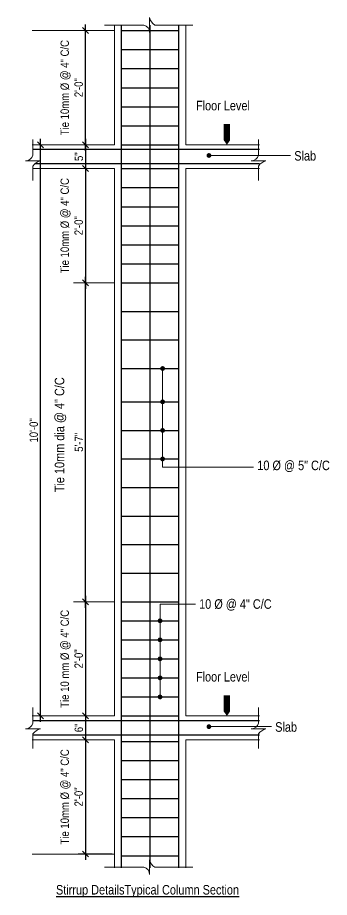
# Model space of a CAD drawing. Header units: inches. Extents: x -4010 to 92088, y -38563 to -1318.
# Drawn here: x 49016.5 to 49082, y -22469.9 to -22285.1 of the extents above; entities that cross this region are included whole.
import ezdxf

# ---------------------------------------------------------------- set-up
doc = ezdxf.new("R2010")
doc.units = ezdxf.units.IN
doc.header["$MEASUREMENT"] = 0
doc.header["$PDMODE"] = 99
for name, color, linetype in [('1-COMON', 23, 'Continuous'), ('COL SCHEDULE', 4, 'Continuous'), ('Rod', 1, 'Continuous')]:
    doc.layers.add(name, color=color, linetype=linetype)
doc.layers.add('Column', color=2, linetype='Continuous', lineweight=50)
doc.layers.add('DIM', color=7, linetype='Continuous', lineweight=15)
doc.styles.add('DIM', font='ARIALN.TTF')
doc.styles.get("Standard").update_dxf_attribs({"font": 'ARIALN.TTF'})
doc.dimstyles.new('_20', dxfattribs={"dimscale": 0.25, "dimtxt": 7, "dimasz": 5, "dimexe": 6, "dimexo": 2, "dimgap": 2, "dimtad": 1, "dimdec": 1, "dimzin": 3, "dimdsep": 46, "dimlunit": 4, "dimtxsty": 'Standard', "dimblk": 'OBLIQUE', "dimcen": 0, "dimdle": 5, "dimclrt": 7, "dimazin": 0, "dimtfac": 0.0375, "dimtdec": 1, "dimtofl": 0, "dimtmove": 0, "dimatfit": 3, "dimldrblk": 'OPEN30', "dimfxl": 6, "dimtvp": 0.8, "dimtolj": 1, "dimtzin": 0, "dimlwe": -1, "dimarcsym": 0})

# ---------------------------------------------------------------- blocks, each defined once
blk = doc.blocks.new('_Oblique')
at = {"color": 0, "linetype": 'ByBlock', "lineweight": -2}
blk.add_line((-0.5, -0.5), (0.5, 0.5), dxfattribs=at)
blk = doc.blocks.new('*D796')
at = {"layer": 'Defpoints', "color": 0}
for p in [(49030.74, -22340.78), (49036.83, -22340.78), (49036.83, -22407.78)]:
    blk.add_point(p, dxfattribs=at)
at = {"layer": 'DIM', "color": 0, "lineweight": -2}
blk.add_line((49030.74, -22409.03), (49030.74, -22339.53), dxfattribs=at)
at = {"layer": 'DIM', "color": 0}
for p, q in [((49036.33, -22340.78), (49029.24, -22340.78)), ((49036.33, -22407.78), (49029.24, -22407.78))]:
    blk.add_line(p, q, dxfattribs=at)
at = {"layer": 'DIM', "color": 0, "lineweight": -2, "xscale": 1.25, "yscale": 1.25, "zscale": 1.25}
for p, rotation in [((49030.74, -22340.78), 90), ((49030.74, -22407.78), 270)]:
    blk.add_blockref('_Oblique', p, dxfattribs=dict(at, rotation=rotation))
at = {"layer": 'DIM', "color": 7, "insert": (49029.36, -22374.28), "char_height": 1.75, "attachment_point": 5, "rotation": 90}
blk.add_mtext('\\A1;5\'-7"', dxfattribs=at)
blk = doc.blocks.new('_Open30')
at = {"color": 0, "linetype": 'ByBlock', "lineweight": -2}
for p, q in [((-1, 0.27), (0, 0)), ((0, 0), (-1, -0.27)), ((0, 0), (-1, 0))]:
    blk.add_line(p, q, dxfattribs=at)
blk = doc.blocks.new('*D797')
at = {"layer": 'Defpoints', "color": 0}
for p in [(49036.83, -22316.78), (49030.74, -22340.78), (49036.83, -22340.78)]:
    blk.add_point(p, dxfattribs=at)
at = {"layer": 'DIM', "color": 0, "lineweight": -2}
blk.add_line((49030.74, -22315.53), (49030.74, -22342.03), dxfattribs=at)
at = {"layer": 'DIM', "color": 0}
for p, q in [((49036.33, -22316.78), (49029.24, -22316.78)), ((49036.33, -22340.78), (49029.24, -22340.78))]:
    blk.add_line(p, q, dxfattribs=at)
at = {"layer": 'DIM', "color": 0, "lineweight": -2, "xscale": 1.25, "yscale": 1.25, "zscale": 1.25}
for p, rotation in [((49030.74, -22316.78), 90), ((49030.74, -22340.78), 270)]:
    blk.add_blockref('_Oblique', p, dxfattribs=dict(at, rotation=rotation))
at = {"layer": 'DIM', "color": 7, "insert": (49027.86, -22328.78), "char_height": 1.75, "attachment_point": 5, "rotation": 90}
blk.add_mtext('\\A1;Tie 10mm %%C @ 4" C/C\\P2\'-0"', dxfattribs=at)
blk = doc.blocks.new('*D798')
at = {"layer": 'Defpoints', "color": 0}
for p in [(49030.74, -22287.78), (49036.83, -22287.78), (49036.83, -22311.78)]:
    blk.add_point(p, dxfattribs=at)
at = {"layer": 'DIM', "color": 0}
for p, q in [((49036.33, -22287.78), (49029.24, -22287.78)), ((49036.33, -22311.78), (49029.24, -22311.78))]:
    blk.add_line(p, q, dxfattribs=at)
at = {"layer": 'DIM', "color": 0, "lineweight": -2}
blk.add_line((49030.74, -22313.03), (49030.74, -22286.53), dxfattribs=at)
at = {"layer": 'DIM', "color": 0, "lineweight": -2, "xscale": 1.25, "yscale": 1.25, "zscale": 1.25}
for p, rotation in [((49030.74, -22287.78), 90), ((49030.74, -22311.78), 270)]:
    blk.add_blockref('_Oblique', p, dxfattribs=dict(at, rotation=rotation))
at = {"layer": 'DIM', "color": 7, "insert": (49027.86, -22299.78), "char_height": 1.75, "attachment_point": 5, "rotation": 90}
blk.add_mtext('\\A1;Tie 10mm %%C @ 4" C/C\\P2\'-0"', dxfattribs=at)
blk = doc.blocks.new('*D799')
at = {"layer": 'Defpoints', "color": 0}
for p in [(49036.83, -22407.78), (49030.74, -22431.78), (49036.83, -22431.78)]:
    blk.add_point(p, dxfattribs=at)
at = {"layer": 'DIM', "color": 0}
for p, q in [((49036.33, -22407.78), (49029.24, -22407.78)), ((49036.33, -22431.78), (49029.24, -22431.78))]:
    blk.add_line(p, q, dxfattribs=at)
at = {"layer": 'DIM', "color": 0, "lineweight": -2}
blk.add_line((49030.74, -22406.53), (49030.74, -22433.03), dxfattribs=at)
at = {"layer": 'DIM', "color": 0, "lineweight": -2, "xscale": 1.25, "yscale": 1.25, "zscale": 1.25}
for p, rotation in [((49030.74, -22407.78), 90), ((49030.74, -22431.78), 270)]:
    blk.add_blockref('_Oblique', p, dxfattribs=dict(at, rotation=rotation))
at = {"layer": 'DIM', "color": 7, "insert": (49027.86, -22419.78), "char_height": 1.75, "attachment_point": 5, "rotation": 90}
blk.add_mtext('\\A1;Tie 10 mm %%C @ 4" C/C\\P2\'-0"', dxfattribs=at)
blk = doc.blocks.new('*D800')
at = {"layer": 'Defpoints', "color": 0}
for p in [(49036.83, -22436.78), (49030.74, -22460.78), (49036.83, -22460.78)]:
    blk.add_point(p, dxfattribs=at)
at = {"layer": 'DIM', "color": 0, "lineweight": -2}
blk.add_line((49030.74, -22435.53), (49030.74, -22462.03), dxfattribs=at)
at = {"layer": 'DIM', "color": 0}
for p, q in [((49036.33, -22436.78), (49029.24, -22436.78)), ((49036.33, -22460.78), (49029.24, -22460.78))]:
    blk.add_line(p, q, dxfattribs=at)
at = {"layer": 'DIM', "color": 0, "lineweight": -2, "xscale": 1.25, "yscale": 1.25, "zscale": 1.25}
for p, rotation in [((49030.74, -22436.78), 90), ((49030.74, -22460.78), 270)]:
    blk.add_blockref('_Oblique', p, dxfattribs=dict(at, rotation=rotation))
at = {"layer": 'DIM', "color": 7, "insert": (49027.86, -22448.78), "char_height": 1.75, "attachment_point": 5, "rotation": 90}
blk.add_mtext('\\A1;Tie 10mm %%C @ 4" C/C\\P2\'-0"', dxfattribs=at)
blk = doc.blocks.new('*D820')
at = {"layer": 'Defpoints', "color": 0}
for p in [(49036.33, -22431.78), (49030.74, -22436.78), (49036.83, -22436.78)]:
    blk.add_point(p, dxfattribs=at)
at = {"layer": 'DIM', "color": 0}
for p, q in [((49035.83, -22431.78), (49029.24, -22431.78)), ((49036.33, -22436.78), (49029.24, -22436.78))]:
    blk.add_line(p, q, dxfattribs=at)
at = {"layer": 'DIM', "color": 0, "lineweight": -2}
blk.add_line((49030.74, -22430.53), (49030.74, -22438.03), dxfattribs=at)
at = {"layer": 'DIM', "color": 0, "lineweight": -2, "xscale": 1.25, "yscale": 1.25, "zscale": 1.25}
for p, rotation in [((49030.74, -22431.78), 90), ((49030.74, -22436.78), 270)]:
    blk.add_blockref('_Oblique', p, dxfattribs=dict(at, rotation=rotation))
at = {"layer": 'DIM', "color": 7, "insert": (49029.35, -22434.28), "char_height": 1.75, "attachment_point": 5, "rotation": 90}
blk.add_mtext('\\A1;6"', dxfattribs=at)
blk = doc.blocks.new('*D801')
at = {"layer": 'Defpoints', "color": 0}
for p in [(49036.33, -22311.78), (49030.74, -22316.78), (49036.83, -22316.78)]:
    blk.add_point(p, dxfattribs=at)
at = {"layer": 'DIM', "color": 0}
for p, q in [((49035.83, -22311.78), (49029.24, -22311.78)), ((49036.33, -22316.78), (49029.24, -22316.78))]:
    blk.add_line(p, q, dxfattribs=at)
at = {"layer": 'DIM', "color": 0, "lineweight": -2}
blk.add_line((49030.74, -22310.53), (49030.74, -22318.03), dxfattribs=at)
at = {"layer": 'DIM', "color": 0, "lineweight": -2, "xscale": 1.25, "yscale": 1.25, "zscale": 1.25}
for p, rotation in [((49030.74, -22311.78), 90), ((49030.74, -22316.78), 270)]:
    blk.add_blockref('_Oblique', p, dxfattribs=dict(at, rotation=rotation))
at = {"layer": 'DIM', "color": 7, "insert": (49029.36, -22314.28), "char_height": 1.75, "attachment_point": 5, "rotation": 90}
blk.add_mtext('\\A1;5"', dxfattribs=at)
blk = doc.blocks.new('*D821')
at = {"layer": 'Defpoints', "color": 0}
for p in [(49021.27, -22311.78), (49036.83, -22311.78), (49036.83, -22431.78)]:
    blk.add_point(p, dxfattribs=at)
at = {"layer": 'DIM', "color": 0}
for p, q in [((49036.33, -22311.78), (49019.77, -22311.78)), ((49036.33, -22431.78), (49019.77, -22431.78))]:
    blk.add_line(p, q, dxfattribs=at)
at = {"layer": 'DIM', "color": 0, "lineweight": -2}
blk.add_line((49021.27, -22433.03), (49021.27, -22310.53), dxfattribs=at)
at = {"layer": 'DIM', "color": 0, "lineweight": -2, "xscale": 1.25, "yscale": 1.25, "zscale": 1.25}
for p, rotation in [((49021.27, -22311.78), 90), ((49021.27, -22431.78), 270)]:
    blk.add_blockref('_Oblique', p, dxfattribs=dict(at, rotation=rotation))
at = {"layer": 'DIM', "color": 7, "insert": (49019.88, -22371.78), "char_height": 1.75, "attachment_point": 5, "rotation": 90}
blk.add_mtext('\\A1;10\'-0"', dxfattribs=at)

msp = doc.modelspace()

# ---------------------------------------------------------------- linework, layer by layer
at = {"layer": '1-COMON'}
for points in [[(49060.465, -22311.784, 0, 3.9, 0), (49060.465, -22308.99, 1.3, 1.3, 0), (49060.465, -22307.439, 1.3, 1.3, 0)], [(49060.465, -22431.784, 0, 3.9, 0), (49060.465, -22428.99, 1.3, 1.3, 0), (49060.465, -22427.439, 1.3, 1.3, 0)]]:
    msp.add_lwpolyline(points, format="xyseb", dxfattribs=at)
at = {"layer": '1-COMON', "const_width": 0.5}
for points in [[(49056.43, -22314.028, 1), (49056.93, -22314.028, 1)], [(49046.703, -22358.784, 1), (49047.203, -22358.784, 1)], [(49046.703, -22365.784, 1), (49047.203, -22365.784, 1)], [(49046.703, -22371.784, 1), (49047.203, -22371.784, 1)], [(49046.703, -22377.784, 1), (49047.203, -22377.784, 1)], [(49046.164, -22411.784, -1), (49046.664, -22411.784, -1)], [(49046.164, -22415.784, -1), (49046.664, -22415.784, -1)], [(49046.164, -22419.784, -1), (49046.664, -22419.784, -1)], [(49046.164, -22423.784, -1), (49046.664, -22423.784, -1)], [(49046.164, -22427.784, -1), (49046.664, -22427.784, -1)], [(49056.43, -22434.028, 1), (49056.93, -22434.028, 1)]]:
    msp.add_lwpolyline(points, format="xyb", close=True, dxfattribs=at)
at = {"layer": 'Column', "lineweight": 13}
for p, q in [((49036.834, -22286.628), (49036.834, -22311.784)), ((49051.834, -22286.628), (49051.834, -22311.784)), ((49036.834, -22311.784), (49019.559, -22311.784)), ((49067.275, -22311.784), (49051.834, -22311.784)), ((49036.834, -22316.784), (49019.716, -22316.784)), ((49036.834, -22356.784), (49036.834, -22316.784)), ((49051.834, -22356.784), (49051.834, -22316.784)), ((49067.275, -22316.784), (49051.834, -22316.784)), ((49036.834, -22431.784), (49036.834, -22356.784)), ((49051.834, -22431.784), (49051.834, -22356.784)), ((49036.834, -22431.784), (49019.559, -22431.784)), ((49067.275, -22431.784), (49051.834, -22431.784)), ((49036.834, -22436.784), (49019.559, -22436.784)), ((49036.834, -22436.784), (49036.834, -22463.709)), ((49051.834, -22436.784), (49051.834, -22463.709)), ((49067.275, -22436.784), (49051.834, -22436.784))]:
    msp.add_line(p, q, dxfattribs=at)
at = {"layer": 'DIM'}
for p, q in [((49036.834, -22287.784), (49019.559, -22287.784)), ((49056.68, -22314.028), (49073.832, -22314.028)), ((49036.834, -22340.784), (49028.197, -22340.784)), ((49036.834, -22407.784), (49028.197, -22407.784)), ((49056.68, -22434.028), (49069.828, -22434.028)), ((49036.834, -22460.784), (49019.559, -22460.784))]:
    msp.add_line(p, q, dxfattribs=at)
for points in [[(49053.323, -22286.628), (49045.31, -22286.628, -0.1850239), (49044.201, -22285.06), (49044.201, -22288.185, 0.3616375), (49043.02, -22286.628), (49034.767, -22286.628)], [(49019.716, -22319.258), (49019.716, -22316.244, -0.1850239), (49021.285, -22315.135), (49018.16, -22315.135, 0.3616375), (49019.716, -22313.954), (49019.716, -22310.701)], [(49067.089, -22319.258), (49067.089, -22316.244, -0.1850239), (49068.657, -22315.135), (49065.532, -22315.135, 0.3616375), (49067.089, -22313.954), (49067.089, -22310.701)], [(49019.716, -22438.583), (49019.716, -22435.569, -0.1850239), (49021.285, -22434.46), (49018.16, -22434.46, 0.3616375), (49019.716, -22433.279), (49019.716, -22430.026)], [(49067.089, -22438.583), (49067.089, -22435.569, -0.1850239), (49068.657, -22434.46), (49065.532, -22434.46, 0.3616375), (49067.089, -22433.279), (49067.089, -22430.026)], [(49053.323, -22463.564), (49045.31, -22463.564, -0.1850239), (49044.201, -22461.996), (49044.201, -22465.121, 0.3616375), (49043.02, -22463.564), (49034.767, -22463.564)]]:
    msp.add_lwpolyline(points, format="xyb", dxfattribs=at)
for points in [[(49046.953, -22358.784), (49046.953, -22379.532), (49066.068, -22379.532)], [(49046.414, -22427.784), (49046.414, -22408.282), (49053.843, -22408.282)]]:
    msp.add_lwpolyline(points, dxfattribs=at)
at = {"layer": 'Rod'}
for p, q in [((49038.334, -22356.784), (49038.334, -22286.628)), ((49038.334, -22287.784), (49050.334, -22287.784)), ((49044.334, -22356.784), (49044.334, -22286.628)), ((49050.334, -22356.784), (49050.334, -22286.628)), ((49038.334, -22291.784), (49050.334, -22291.784)), ((49038.334, -22295.784), (49050.334, -22295.784)), ((49038.334, -22299.784), (49050.334, -22299.784)), ((49038.334, -22303.784), (49050.334, -22303.784)), ((49038.334, -22307.784), (49050.334, -22307.784)), ((49038.334, -22311.784), (49050.334, -22311.784)), ((49067.275, -22312.784), (49019.716, -22312.784)), ((49067.275, -22315.784), (49020.106, -22315.784)), ((49038.334, -22316.784), (49050.334, -22316.784)), ((49038.334, -22320.784), (49050.334, -22320.784)), ((49038.334, -22324.784), (49050.334, -22324.784)), ((49038.334, -22328.784), (49050.334, -22328.784)), ((49038.334, -22332.784), (49050.334, -22332.784)), ((49038.334, -22336.784), (49050.334, -22336.784)), ((49038.334, -22340.784), (49050.334, -22340.784)), ((49038.334, -22346.784), (49050.334, -22346.784)), ((49038.334, -22352.784), (49050.334, -22352.784)), ((49038.334, -22463.709), (49038.334, -22356.784)), ((49044.334, -22463.709), (49044.334, -22356.784)), ((49050.334, -22463.709), (49050.334, -22356.784)), ((49038.334, -22358.784), (49050.334, -22358.784)), ((49038.334, -22365.784), (49050.334, -22365.784)), ((49038.334, -22371.784), (49050.334, -22371.784)), ((49038.334, -22377.784), (49050.334, -22377.784)), ((49038.334, -22383.784), (49050.334, -22383.784)), ((49038.334, -22389.784), (49050.334, -22389.784)), ((49038.334, -22395.784), (49050.334, -22395.784)), ((49038.334, -22401.784), (49050.334, -22401.784)), ((49038.334, -22407.784), (49050.334, -22407.784)), ((49038.334, -22411.784), (49050.334, -22411.784)), ((49038.334, -22415.784), (49050.334, -22415.784)), ((49038.334, -22419.784), (49050.334, -22419.784)), ((49038.334, -22423.784), (49050.334, -22423.784)), ((49038.334, -22427.784), (49050.334, -22427.784)), ((49038.334, -22431.784), (49050.334, -22431.784)), ((49067.275, -22432.784), (49019.716, -22432.784)), ((49067.275, -22435.784), (49019.716, -22435.784)), ((49038.334, -22437.136), (49050.334, -22437.136)), ((49038.334, -22441.136), (49050.334, -22441.136)), ((49038.334, -22445.136), (49050.334, -22445.136)), ((49038.334, -22449.136), (49050.334, -22449.136)), ((49038.334, -22453.136), (49050.334, -22453.136)), ((49038.334, -22457.136), (49050.334, -22457.136)), ((49038.334, -22461.136), (49050.334, -22461.136))]:
    msp.add_line(p, q, dxfattribs=at)
at = {"layer": 'Rod', "lineweight": 25}
for p, q in [((49050.334, -22315.784), (49038.334, -22315.784)), ((49050.334, -22435.784), (49038.334, -22435.784))]:
    msp.add_line(p, q, dxfattribs=at)

# ---------------------------------------------------------------- texts
at = {"layer": 'COL SCHEDULE', "color": 22, "style": 'DIM'}
for s, p in [('Floor Level', (49053.955, -22304.544)), ('Slab', (49074.614, -22315.098)), ('10 %%C @ 5" C/C', (49066.849, -22380.133)), ('10 %%C @ 4" C/C', (49054.624, -22409.261)), ('Floor Level', (49053.955, -22424.544)), ('Slab', (49070.609, -22435.098))]:
    msp.add_text(s, height=2, dxfattribs=at).set_placement(p)
at = {"layer": 'COL SCHEDULE', "color": 22, "insert": (49024.554, -22469.899), "char_height": 2, "attachment_point": 7, "style": 'DIM'}
msp.add_mtext('{\\LStirrup DetailsTypical Column Section}', dxfattribs=at)
at = {"layer": 'DIM', "insert": (49024.293, -22384.772), "char_height": 4, "width": 52.67679, "attachment_point": 1, "rotation": 90}
msp.add_mtext('{\\H0.5x;\\C7;Tie 10mm dia @ 4" C/C}', dxfattribs=at)

# ---------------------------------------------------------------- dimensions: what is measured, and where the dimension line sits
at = {"layer": 'DIM'}
for base, p1, p2, text, picture, middle in [((49030.745, -22287.784), (49036.834, -22311.784), (49036.834, -22287.784), 'Tie 10mm %%C @ 4" C/C\\P<>', '*D798', (49030.745, -22299.784)), ((49030.745, -22340.784), (49036.834, -22316.784), (49036.834, -22340.784), 'Tie 10mm %%C @ 4" C/C\\P<>', '*D797', (49030.745, -22328.784)), ((49030.745, -22431.784), (49036.834, -22407.784), (49036.834, -22431.784), 'Tie 10 mm %%C @ 4" C/C\\P<>', '*D799', (49030.745, -22419.784)), ((49030.745, -22460.784), (49036.834, -22436.784), (49036.834, -22460.784), 'Tie 10mm %%C @ 4" C/C\\P<>', '*D800', (49030.745, -22448.784))]:
    dim = msp.add_linear_dim(base=base, p1=p1, p2=p2, angle=90, text=text, dimstyle='_20', dxfattribs=at)
    dim.commit()
    dim.dimension.update_dxf_attribs({"geometry": picture, "text_midpoint": middle, "dimtype": 160})
dim = msp.add_linear_dim(base=(49021.274, -22311.784), p1=(49036.834, -22431.784), p2=(49036.834, -22311.784), angle=90, dimstyle='_20', dxfattribs=at)
dim.commit()
dim.dimension.update_dxf_attribs({"geometry": '*D821', "text_midpoint": (49019.881, -22371.784)})
for base, p1, p2, text, picture, middle in [((49030.745, -22316.784), (49036.334, -22311.784), (49036.834, -22316.784), '5"', '*D801', (49029.355, -22314.284)), ((49030.745, -22340.784), (49036.834, -22407.784), (49036.834, -22340.784), '5\'-7"', '*D796', (49029.355, -22374.284)), ((49030.745, -22436.784), (49036.334, -22431.784), (49036.834, -22436.784), '6"', '*D820', (49029.351, -22434.284))]:
    dim = msp.add_linear_dim(base=base, p1=p1, p2=p2, angle=90, text=text, dimstyle='_20', dxfattribs=at)
    dim.commit()
    dim.dimension.update_dxf_attribs({"geometry": picture, "text_midpoint": middle})

doc.saveas('drawing.dxf')
